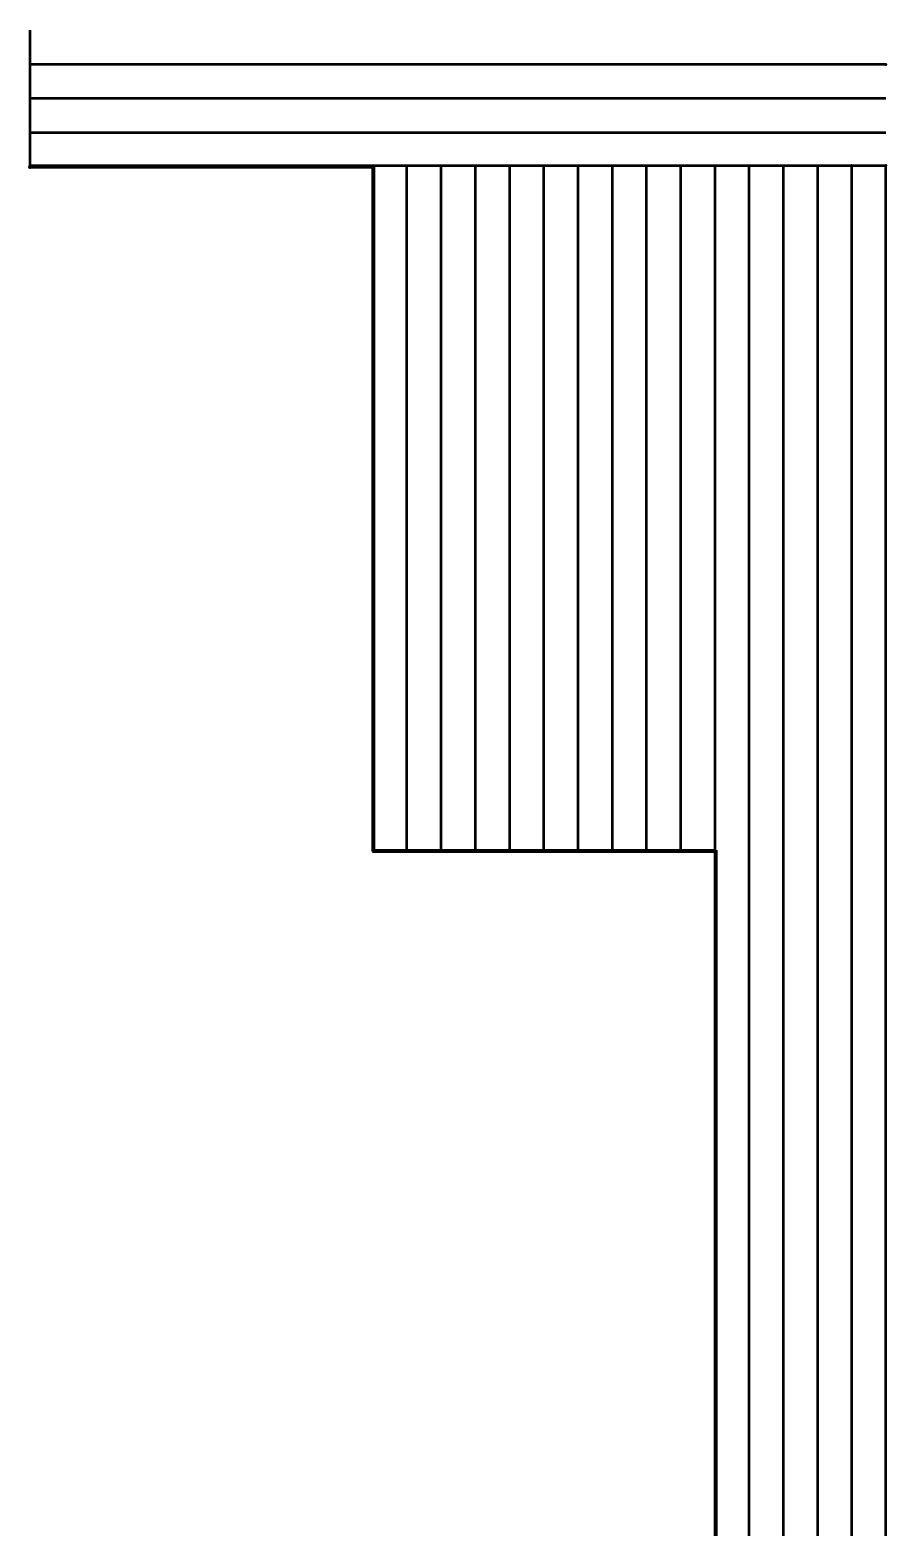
# Model space of a CAD drawing. Header units: millimetres. Extents: x 0 to 15.9, y -25.4 to 2.5.
import ezdxf

# ---------------------------------------------------------------- set-up
doc = ezdxf.new("R2010")
doc.units = ezdxf.units.MM
doc.layers.add('1', color=7, linetype='Continuous', true_color=0xffffff)
doc.layers.add('61', color=7, linetype='Continuous', true_color=0xffffff)

msp = doc.modelspace()

# ---------------------------------------------------------------- linework, layer by layer
at = {"layer": '1', "color": 163, "linetype": 'Continuous', "lineweight": 50}
for p, q in [((0, 0), (0, 2.54)), ((15.875, 1.905), (0, 1.905)), ((15.875, 1.27), (0, 1.27)), ((15.875, 0.635), (0, 0.635)), ((0, 0.0254), (6.3754, 0.0254)), ((0, 0), (6.35, 0)), ((6.35, 0), (6.35, -12.7)), ((6.3754, 0.0254), (6.3754, -12.6746)), ((6.3754, 0.0254), (15.875, 0.0254)), ((6.985, 0.0254), (6.985, -12.6746)), ((7.62, 0.0254), (7.62, -12.6746)), ((8.255, 0.0254), (8.255, -12.6746)), ((8.89, 0.0254), (8.89, -12.6746)), ((9.525, 0.0254), (9.525, -12.6746)), ((10.16, 0.0254), (10.16, -12.6746)), ((10.795, 0.0254), (10.795, -12.6746)), ((11.43, 0.0254), (11.43, -12.6746)), ((12.065, 0.0254), (12.065, -12.6746)), ((12.7, 0.0254), (12.7, -12.6746)), ((13.335, 0.0254), (13.335, -25.4)), ((13.97, 0.0254), (13.97, -25.4)), ((14.605, 0.0254), (14.605, -25.4)), ((15.24, 0.0254), (15.24, -25.4)), ((15.875, -25.4), (15.875, 0.0254)), ((6.35, -12.7), (12.7, -12.7)), ((6.3754, -12.6746), (12.7254, -12.6746)), ((12.7, -12.7), (12.7, -25.4)), ((12.7254, -12.6746), (12.7254, -25.4))]:
    msp.add_line(p, q, dxfattribs=at)
for p in [(15.875, 1.905), (0, 0), (15.24, 0.0254), (15.875, 0.0254), (6.985, -12.6746), (7.62, -12.6746), (8.255, -12.6746), (8.89, -12.6746), (9.525, -12.6746), (10.16, -12.6746), (10.795, -12.6746), (11.43, -12.6746), (12.065, -12.6746), (12.7, -12.6746)]:
    msp.add_point(p, dxfattribs=at)
at = {"layer": '61', "color": 23, "linetype": 'Continuous', "lineweight": 70}
msp.add_point((0, 0), dxfattribs=at)

doc.saveas('drawing.dxf')
